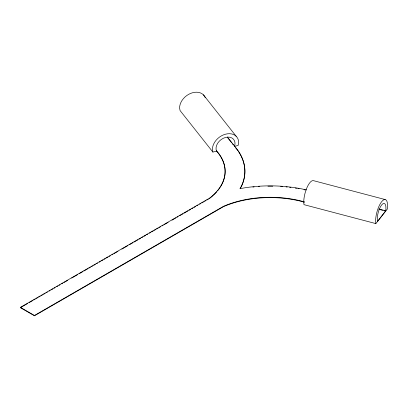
<?xml version="1.0" encoding="UTF-8"?>
<svg xmlns="http://www.w3.org/2000/svg" width="408" height="408" viewBox="0 0 408 408"><rect width="100%" height="100%" fill="white"/><g stroke="black" fill="none" stroke-linecap="round" stroke-linejoin="round"><path stroke-width="0.61" d="M240.225 188.562L241.306 186.665A97.272 56.161 0 0 0 238.226 151.149M378.95 209.013L385.703 210.798L377.502 221.493A10.44 3.539 -75.2 0 1 381.602 205.015A10.44 3.539 -75.2 0 1 385.703 211.12L383.862 210.635M375.839 223.599L387.37 209.013L387.6 206.117A14.438 4.896 -75.2 0 0 381.602 201.751A14.438 4.896 -75.2 0 0 375.61 221.284L375.839 223.599L303.975 204.658L303.746 202.343A14.438 4.896 -75.2 0 1 306.995 187.588A14.438 4.896 -75.2 0 1 313.288 180.611L385.157 199.548M304.465 202.21A77.5 44.747 0 0 0 223.564 206.606L34.45 315.792L20.4 307.683L20.4 307.357L209.518 198.176A77.5 44.747 0 0 0 216.541 150.792L216.541 151.113A77.5 44.747 0 0 1 220.315 187.078M20.4 307.683L27.566 303.542M29.223 302.588L32.528 300.681M33.635 300.043L35.287 299.084M36.389 298.452L37.49 297.815M38.597 297.177L40.249 296.223M41.351 295.586L42.452 294.948M43.559 294.311L45.212 293.357M46.313 292.72L47.415 292.082M49.072 291.128L50.174 290.491M51.275 289.853L52.928 288.9M54.035 288.262L55.136 287.625M56.788 286.671L57.89 286.034M58.997 285.401L60.098 284.764M61.751 283.805L62.852 283.172M63.959 282.535L67.815 280.306M71.675 278.077L77.739 274.574M79.397 273.62L82.702 271.713M83.808 271.075L87.664 268.846M88.771 268.209L90.423 267.255M91.525 266.618L92.626 265.98M93.733 265.343L95.385 264.389M96.487 263.752L97.588 263.114M99.246 262.16L100.348 261.523M101.449 260.885L103.102 259.932M104.208 259.294L105.31 258.662M106.412 258.024L108.064 257.065M109.171 256.433L110.272 255.796M111.925 254.842L113.026 254.204M114.133 253.567L117.989 251.338M121.849 249.109L127.913 245.606M129.571 244.652L132.875 242.745M133.982 242.107L137.838 239.879M138.944 239.241L140.597 238.287M141.698 237.65L142.8 237.012M143.907 236.375L145.559 235.421M146.661 234.784L147.762 234.151M149.42 233.192L150.521 232.555M151.623 231.923L153.275 230.964M154.382 230.331L155.484 229.694M156.585 229.056L158.238 228.103M159.344 227.465L160.446 226.828M162.098 225.874L163.2 225.236M164.307 224.599L168.162 222.37M172.023 220.141L175.884 217.913M176.985 217.275L178.087 216.643M179.744 215.684L183.049 213.777M184.156 213.139L188.011 210.911M189.118 210.273L190.771 209.319M191.872 208.682L192.974 208.044M194.081 207.412L195.733 206.453M196.834 205.816L197.936 205.183M199.594 204.224L200.695 203.592M201.797 202.954L203.449 201.996M204.556 201.363L205.657 200.726M206.759 200.088L208.411 199.135M20.4 307.357L34.45 315.471L223.564 206.285A77.5 44.747 0 0 1 304.465 201.889M212.894 152.072L216.541 151.113A10.44 7.752 -38.3 0 1 225.522 137.455A10.44 7.752 -38.3 0 1 234.508 146.375L238.155 145.416L238.66 142.678A14.438 10.725 -38.3 0 0 225.522 134.191A14.438 10.725 -38.3 0 0 212.389 149.598L212.894 152.072L180.091 110.583L179.586 108.11A14.438 10.725 -38.3 0 1 190.648 93.391A14.438 10.725 -38.3 0 1 205.255 97.665M378.95 209.34L382.633 210.309M203.408 94.819L236.212 136.313M227.394 137.057L237.895 150.338A97.272 56.161 0 0 1 241.306 186.344L239.955 188.71L244.055 187.93A97.272 56.161 0 0 1 306.418 189.899M227.394 137.379L231.739 142.876M232.529 143.876L233.32 144.876M235.635 147.803L237.895 150.659M385.703 210.798L385.703 211.12M234.508 146.054L234.508 146.375M223.564 206.285L223.564 206.606M209.518 198.176L209.518 198.497A77.5 44.747 0 0 0 213.17 195.442M34.45 315.471L34.45 315.792M219.999 187.568A77.5 44.747 0 0 1 217.495 190.924M216.694 191.857A77.5 44.747 0 0 1 213.593 195.044M252.904 187.078A97.272 56.161 0 0 1 254.097 186.961M258.295 186.609A97.272 56.161 0 0 1 259.498 186.527M267.954 186.201A97.272 56.161 0 0 1 272.794 186.206M280.648 186.512A97.272 56.161 0 0 1 282.448 186.635M286.049 186.935A97.272 56.161 0 0 1 287.242 187.053M289.66 187.323A97.272 56.161 0 0 1 290.93 187.476M295.346 188.093A97.272 56.161 0 0 1 296.596 188.292M297.845 188.501A97.272 56.161 0 0 1 299.084 188.72M304.001 189.684A97.272 56.161 0 0 1 305.215 189.95"/></g></svg>
